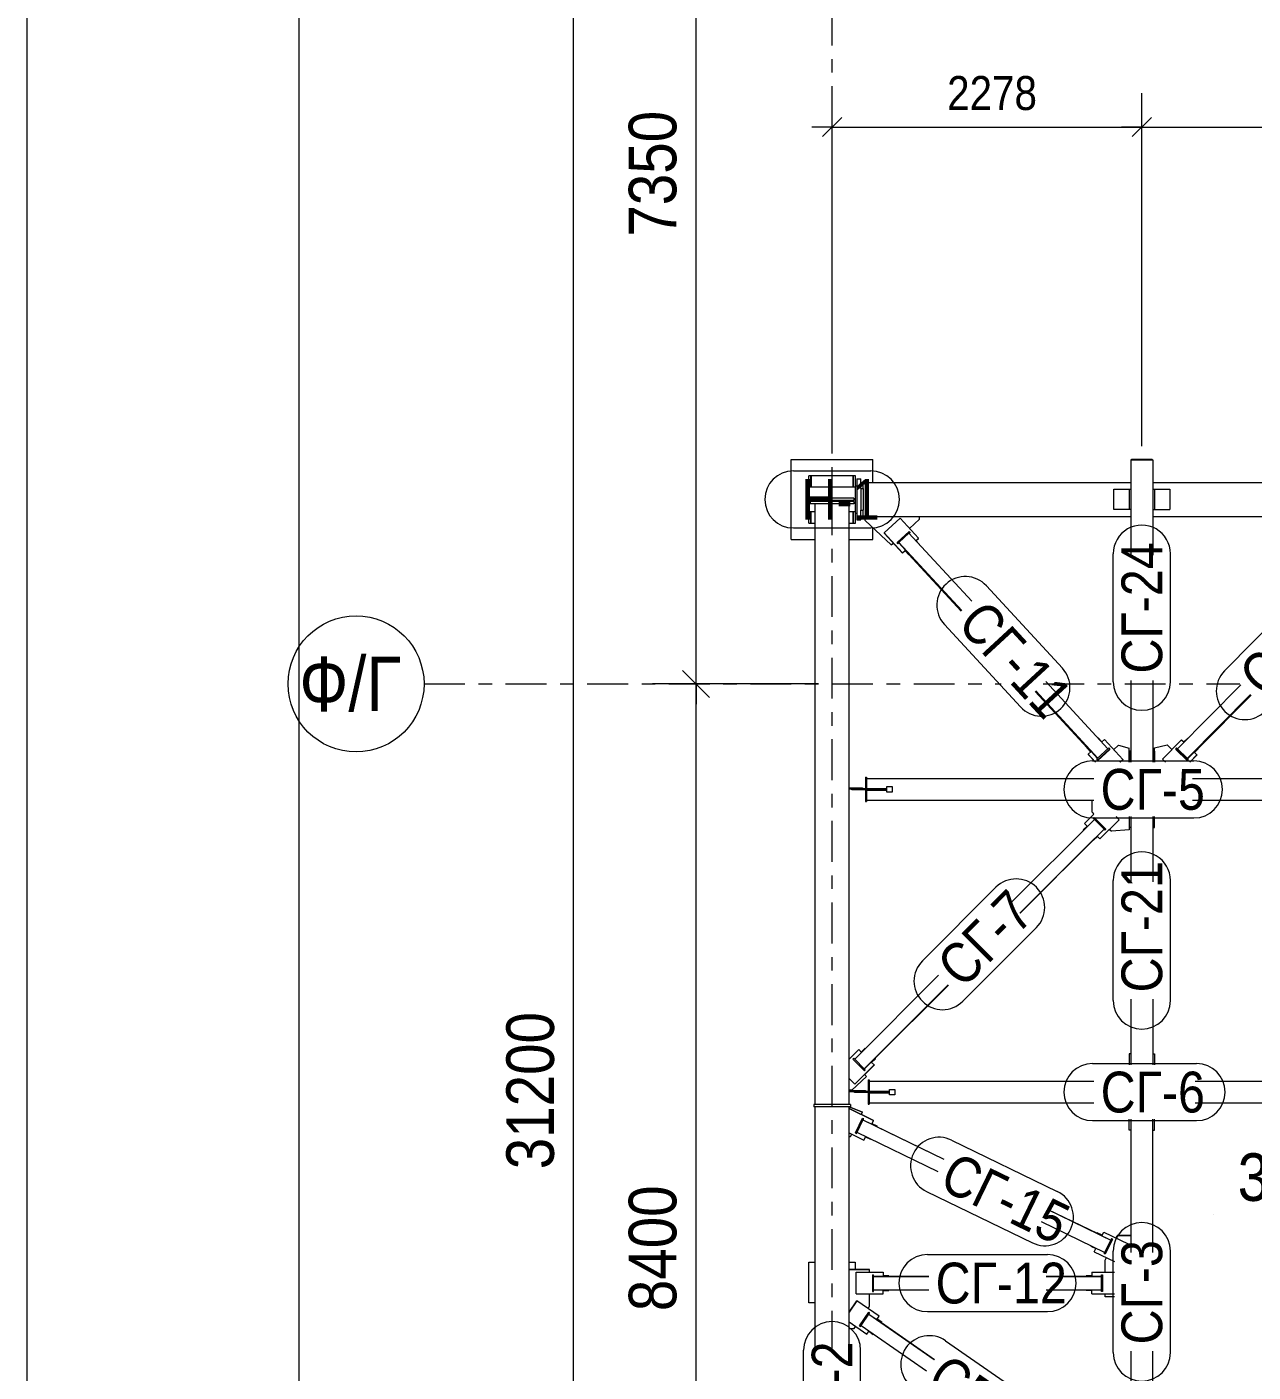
# Model space of a CAD drawing. Header units: millimetres. Extents: x -59 to 782, y -224 to 370.
# Drawn here: x -59.2 to 31, y 136.4 to 235.3 of the extents above; entities that cross this region are included whole.
import ezdxf

# ---------------------------------------------------------------- set-up
doc = ezdxf.new("R2010")
doc.units = ezdxf.units.MM
doc.linetypes.add('XKITLINE00', pattern=[0])
doc.linetypes.add('XKITLINE03', pattern=[6, 3, -1, 1, -1])
for name, color, linetype, lineweight in [('DrawingSheet', 5, 'Continuous', 0), ('Part', 2, 'Continuous', 0), ('PartMark', 3, 'Continuous', 0), ('S-GRID', 1, 'Continuous', 0), ('Section', 6, 'Continuous', 0), ('Z-DIMENSIONS', 1, 'Continuous', 0)]:
    doc.layers.add(name, color=color, linetype=linetype, lineweight=lineweight)
doc.styles.add('GOST type A', font='ARIAL.TTF')

msp = doc.modelspace()

# ---------------------------------------------------------------- linework, layer by layer
at = {"layer": 'DrawingSheet', "linetype": 'XKITLINE00', "lineweight": 0}
for p, q in [((-59.199, 370), (-59.199, -224)), ((-39.199, 365), (-39.199, -219))]:
    msp.add_line(p, q, dxfattribs=at)
at = {"layer": 'Part', "linetype": 'XKITLINE00', "lineweight": 0}
for p, q in [((-3, 197.62), (-3, 203.5)), ((-3, 203.5), (3, 203.5)), ((3, 201.811), (3, 203.5)), ((21.975, 203.471), (23.575, 203.471)), ((21.975, 203.471), (21.975, 196.472)), ((22.015, 203.483), (22.017, 203.51)), ((22.015, 203.471), (22.015, 203.483)), ((22.017, 203.51), (23.537, 203.51)), ((22.017, 203.471), (22.017, 203.51)), ((23.537, 203.471), (23.537, 203.51)), ((23.575, 203.471), (23.575, 196.472)), ((-1.56, 202.3), (-1.71, 202.3)), ((-1.71, 201.46), (-1.71, 202.3)), ((-1.56, 201.46), (-1.56, 202.3)), ((1.55, 202.3), (-1.55, 202.3)), ((-1.55, 202.3), (-1.55, 201.46)), ((1.55, 201.46), (1.55, 202.3)), ((1.71, 202.3), (1.56, 202.3)), ((1.56, 202.3), (1.56, 201.46)), ((1.71, 201.46), (1.71, 202.3)), ((1.82, 202.061), (1.82, 199.061)), ((1.82, 202.061), (2.12, 202.061)), ((2.12, 201.361), (2.12, 202.061)), ((2.28, 201.811), (21.975, 201.811)), ((2.28, 201.361), (2.28, 201.811)), ((23.575, 201.811), (40.494, 201.811)), ((1.71, 201.46), (-1.71, 201.46)), ((-1.71, 201.46), (-1.71, 199.66)), ((1.71, 201.56), (1.82, 201.56)), ((1.71, 199.66), (1.71, 201.46)), ((2.12, 201.361), (2.12, 199.761)), ((2.12, 201.361), (2.28, 201.361)), ((2.28, 201.361), (2.28, 199.761)), ((20.725, 199.811), (20.725, 201.311)), ((20.725, 201.311), (21.975, 201.311)), ((21.855, 199.811), (21.855, 201.311)), ((23.575, 201.311), (23.695, 201.311)), ((23.695, 201.311), (23.695, 199.811)), ((23.695, 201.311), (24.825, 201.311)), ((24.825, 201.311), (24.825, 199.811)), ((1.6, 200.64), (-1.6, 200.64)), ((-1.6, 200.64), (-1.6, 200.48)), ((1.6, 200.48), (-1.6, 200.48)), ((1.6, 200.4), (-1.6, 200.4)), ((-1.6, 200.4), (-1.6, 200.24)), ((1.6, 200.24), (-1.6, 200.24)), ((-1.25, 156.08), (-1.25, 200.24)), ((1.25, 156.08), (1.25, 200.24)), ((1.6, 200.64), (1.6, 200.48)), ((1.6, 200.4), (1.6, 200.24)), ((2.12, 199.761), (2.28, 199.761)), ((2.12, 199.061), (2.12, 199.761)), ((2.28, 199.311), (2.28, 199.761)), ((21.975, 199.811), (20.725, 199.811)), ((23.575, 199.811), (23.695, 199.811)), ((23.695, 199.811), (24.825, 199.811)), ((-1.71, 198.82), (-1.71, 199.66)), ((-1.71, 199.66), (-1.25, 199.66)), ((-1.71, 198.82), (-1.56, 198.82)), ((-1.56, 198.82), (-1.56, 199.66)), ((-1.55, 198.82), (-1.55, 199.66)), ((-1.55, 198.82), (-1.25, 198.82)), ((1.25, 199.66), (1.71, 199.66)), ((1.25, 198.82), (1.55, 198.82)), ((1.55, 198.82), (1.55, 199.66)), ((1.56, 199.66), (1.56, 198.82)), ((1.56, 198.82), (1.71, 198.82)), ((1.71, 198.82), (1.71, 199.66)), ((1.71, 199.56), (1.82, 199.56)), ((1.82, 199.061), (2.12, 199.061)), ((2.28, 199.311), (21.975, 199.311)), ((2.42, 199.014), (2.42, 199.309)), ((2.42, 199.309), (6.415, 199.309)), ((2.42, 199.007), (2.42, 199.014)), ((4.353, 197.218), (2.42, 199.014)), ((2.42, 199.007), (4.353, 197.211)), ((3, 199.309), (3, 199.311)), ((3.74, 199.309), (3.74, 199.311)), ((3.82, 199.309), (3.82, 199.311)), ((5.002, 199.171), (3.824, 198.094)), ((6.355, 197.705), (5.002, 199.171)), ((5.682, 198.434), (6.415, 199.104)), ((5.686, 198.43), (6.415, 199.096)), ((6.415, 199.104), (6.415, 199.309)), ((6.415, 199.096), (6.415, 199.104)), ((23.575, 199.311), (40.494, 199.311)), ((3, 197.62), (3, 198.468)), ((5.177, 196.627), (3.824, 198.094)), ((3.824, 198.094), (3.824, 198.086)), ((5.177, 196.62), (3.824, 198.086)), ((4.783, 197.402), (5.667, 198.21)), ((4.837, 197.343), (5.721, 198.151)), ((4.911, 197.401), (5.647, 198.075)), ((5.647, 198.075), (10.266, 193.07)), ((5.667, 198.21), (5.721, 198.151)), ((5.669, 198.051), (5.721, 198.098)), ((5.721, 198.151), (5.721, 198.098)), ((-3, 197.62), (-1.25, 197.62)), ((1.25, 197.62), (3, 197.62)), ((4.353, 197.218), (4.5, 197.353)), ((4.353, 197.211), (4.504, 197.349)), ((4.353, 197.211), (4.353, 197.218)), ((4.783, 197.402), (4.783, 197.349)), ((4.783, 197.402), (4.837, 197.343)), ((4.783, 197.349), (4.837, 197.29)), ((4.837, 197.29), (4.911, 197.358)), ((4.837, 197.29), (4.837, 197.343)), ((4.911, 197.358), (4.911, 197.401)), ((4.911, 197.401), (9.532, 192.393)), ((5.391, 196.838), (4.911, 197.358)), ((5.177, 196.627), (5.368, 196.803)), ((5.177, 196.62), (5.368, 196.795)), ((5.368, 196.818), (5.398, 196.845)), ((5.368, 196.818), (5.639, 196.525)), ((5.368, 196.78), (5.368, 196.818)), ((5.368, 196.78), (5.639, 196.486)), ((5.668, 196.551), (5.398, 196.845)), ((6.148, 197.531), (6.164, 197.545)), ((6.434, 197.252), (6.164, 197.545)), ((6.171, 197.537), (6.355, 197.705)), ((6.175, 197.533), (6.355, 197.697)), ((6.355, 197.697), (6.355, 197.705)), ((6.419, 197.238), (6.434, 197.252)), ((6.434, 197.222), (6.434, 197.252)), ((5.177, 196.62), (5.177, 196.627)), ((5.639, 196.525), (5.668, 196.551)), ((5.639, 196.486), (5.639, 196.525)), ((5.639, 196.486), (5.668, 196.513)), ((9.485, 192.35), (5.654, 196.5)), ((5.668, 196.513), (5.668, 196.551)), ((15.708, 187.173), (20.278, 182.222)), ((21.974, 187.26), (21.974, 181.249)), ((23.574, 187.26), (23.574, 181.249)), ((25.4, 182.224), (30.042, 186.931)), ((18.759, 182.301), (14.927, 186.452)), ((14.975, 186.496), (19.541, 181.548)), ((26.113, 181.526), (30.752, 186.23)), ((26.922, 182.251), (30.8, 186.183)), ((19.554, 183.036), (19.539, 183.022)), ((19.825, 182.743), (19.554, 183.036)), ((25.871, 182.73), (26.151, 183.014)), ((26.151, 183.014), (26.165, 183)), ((18.788, 182.336), (18.759, 182.309)), ((18.759, 182.271), (18.759, 182.309)), ((18.759, 182.309), (19.029, 182.016)), ((19.018, 181.99), (18.759, 182.271)), ((19.059, 182.042), (18.788, 182.336)), ((18.838, 181.825), (19.059, 182.028)), ((19.059, 182.042), (19.029, 182.016)), ((19.029, 182.016), (19.029, 182)), ((19.059, 182.027), (19.059, 182.042)), ((19.52, 181.529), (19.059, 182.028)), ((20.356, 182.294), (19.472, 181.485)), ((20.41, 182.235), (19.527, 181.427)), ((20.41, 182.182), (19.527, 181.373)), ((19.825, 182.743), (19.81, 182.729)), ((19.817, 182.721), (20.016, 182.903)), ((19.825, 182.728), (19.825, 182.743)), ((20.016, 182.903), (21.369, 181.437)), ((20.41, 182.235), (20.356, 182.294)), ((20.41, 182.182), (20.41, 182.235)), ((20.697, 182.166), (21.061, 182.499)), ((21.061, 182.499), (21.834, 182.287)), ((21.834, 181.249), (21.834, 182.287)), ((21.974, 182.049), (21.854, 182.049)), ((21.854, 182.049), (21.854, 181.249)), ((23.574, 182.049), (23.694, 182.049)), ((23.694, 182.049), (23.694, 181.249)), ((23.714, 182.304), (24.628, 182.526)), ((23.714, 181.249), (23.714, 182.304)), ((25.685, 182.896), (24.284, 181.475)), ((24.628, 182.526), (24.981, 182.181)), ((25.268, 182.241), (25.324, 182.298)), ((26.124, 181.404), (25.268, 182.241)), ((25.268, 182.241), (25.268, 182.188)), ((25.268, 182.188), (26.124, 181.351)), ((26.18, 181.461), (25.324, 182.298)), ((25.685, 182.896), (25.877, 182.708)), ((25.885, 182.716), (25.871, 182.73)), ((25.871, 182.714), (25.871, 182.73)), ((26.135, 181.505), (26.613, 181.99)), ((26.613, 182.004), (26.893, 182.288)), ((26.642, 181.976), (26.613, 182.004)), ((26.613, 181.989), (26.613, 182.004)), ((26.613, 181.989), (26.827, 181.78)), ((26.922, 182.261), (26.642, 181.976)), ((26.642, 181.961), (26.642, 181.976)), ((26.653, 181.95), (26.922, 182.222)), ((26.893, 182.288), (26.922, 182.261)), ((26.922, 182.222), (26.922, 182.261)), ((18.838, 181.825), (18.838, 181.818)), ((18.838, 181.825), (19.37, 181.249)), ((18.838, 181.818), (19.363, 181.249)), ((19.527, 181.427), (19.472, 181.485)), ((19.472, 181.485), (19.472, 181.432)), ((19.527, 181.373), (19.472, 181.432)), ((19.527, 181.427), (19.527, 181.373)), ((21.164, 181.249), (21.369, 181.437)), ((21.369, 181.429), (21.173, 181.249)), ((21.369, 181.437), (21.369, 181.429)), ((24.284, 181.475), (24.515, 181.249)), ((24.284, 181.467), (24.284, 181.475)), ((24.508, 181.249), (24.284, 181.467)), ((26.124, 181.404), (26.18, 181.461)), ((26.124, 181.351), (26.18, 181.408)), ((26.124, 181.351), (26.124, 181.404)), ((26.18, 181.408), (26.18, 181.461)), ((26.304, 181.249), (26.827, 181.78)), ((26.311, 181.249), (26.827, 181.772)), ((26.827, 181.78), (26.827, 181.772)), ((2.445, 180.149), (2.445, 179.289)), ((2.445, 180.149), (2.525, 180.149)), ((2.525, 180.149), (2.525, 179.289)), ((2.525, 180.049), (19.241, 180.049)), ((26.504, 180.049), (43.22, 180.049)), ((1.25, 179.369), (2.245, 179.369)), ((1.25, 179.289), (1.445, 179.289)), ((4.025, 179.289), (1.445, 179.289)), ((1.445, 179.209), (1.445, 179.289)), ((4.025, 179.209), (1.445, 179.209)), ((2.245, 179.369), (2.245, 179.289)), ((2.445, 179.289), (2.525, 179.289)), ((2.445, 179.209), (2.445, 178.349)), ((2.445, 179.209), (2.525, 179.209)), ((2.525, 179.299), (4.025, 179.299)), ((2.525, 179.209), (2.525, 178.349)), ((2.525, 179.199), (4.025, 179.199)), ((4.025, 179.449), (4.425, 179.449)), ((4.025, 179.289), (4.025, 179.449)), ((4.025, 179.209), (4.025, 179.289)), ((4.025, 179.049), (4.025, 179.209)), ((4.425, 179.049), (4.025, 179.049)), ((4.425, 179.449), (4.425, 179.049)), ((2.445, 178.349), (2.525, 178.349)), ((2.525, 178.449), (19.241, 178.449)), ((19.129, 177.584), (19.129, 178.449)), ((26.504, 178.449), (43.22, 178.449)), ((13.104, 170.857), (19.285, 177.042)), ((18.564, 176.737), (19.241, 177.414)), ((19.129, 177.582), (19.129, 177.584)), ((19.129, 177.584), (19.241, 177.472)), ((19.129, 177.582), (19.241, 177.471)), ((19.271, 177.171), (19.214, 177.114)), ((19.214, 177.114), (20.063, 176.266)), ((19.214, 177.105), (19.214, 177.114)), ((19.214, 177.105), (19.281, 177.038)), ((19.271, 177.171), (20.12, 176.323)), ((19.992, 176.335), (19.285, 177.042)), ((19.696, 175.606), (21.109, 177.02)), ((19.696, 175.604), (21.109, 177.019)), ((21.109, 177.02), (20.88, 177.249)), ((21.109, 177.019), (21.109, 177.02)), ((21.834, 177.249), (21.834, 176.284)), ((21.854, 176.449), (21.854, 177.249)), ((21.974, 177.249), (21.974, 172.453)), ((23.574, 177.249), (23.574, 172.453)), ((23.694, 176.449), (23.694, 177.249)), ((13.811, 170.15), (19.992, 176.335)), ((18.748, 176.556), (18.465, 176.273)), ((18.465, 176.273), (18.465, 176.266)), ((18.465, 176.273), (18.491, 176.247)), ((18.465, 176.266), (18.487, 176.244)), ((18.564, 176.737), (18.746, 176.554)), ((18.564, 176.735), (18.564, 176.737)), ((18.564, 176.735), (18.746, 176.554)), ((18.748, 176.556), (18.773, 176.53)), ((19.485, 175.819), (19.992, 176.327)), ((19.992, 176.327), (19.992, 176.335)), ((19.992, 176.327), (20.063, 176.256)), ((20.063, 176.266), (20.12, 176.323)), ((20.063, 176.256), (20.12, 176.313)), ((20.063, 176.266), (20.063, 176.256)), ((20.12, 176.323), (20.12, 176.313)), ((20.402, 176.312), (20.544, 176.17)), ((20.402, 176.311), (20.544, 176.169)), ((21.834, 176.284), (20.544, 176.17)), ((21.834, 176.282), (20.544, 176.169)), ((20.544, 176.169), (20.544, 176.17)), ((21.834, 176.284), (21.834, 176.282)), ((21.974, 176.449), (21.854, 176.449)), ((23.574, 176.449), (23.694, 176.449)), ((13.82, 170.142), (19.203, 175.528)), ((19.483, 175.821), (19.201, 175.538)), ((19.201, 175.538), (19.201, 175.531)), ((19.201, 175.538), (19.229, 175.51)), ((19.201, 175.531), (19.229, 175.503)), ((19.229, 175.51), (19.512, 175.792)), ((19.512, 175.785), (19.229, 175.503)), ((19.229, 175.503), (19.229, 175.51)), ((19.483, 175.821), (19.512, 175.792)), ((19.512, 175.792), (19.512, 175.785)), ((19.512, 175.79), (19.696, 175.606)), ((19.512, 175.788), (19.696, 175.604)), ((19.696, 175.604), (19.696, 175.606)), ((1.663, 159.409), (7.834, 165.584)), ((2.37, 158.703), (8.541, 164.877)), ((3.167, 159.482), (8.55, 164.869)), ((21.974, 163.826), (21.973, 159)), ((23.574, 163.826), (23.573, 159)), ((2.143, 159.941), (2.425, 160.223)), ((2.425, 160.223), (2.451, 160.198)), ((1.25, 159.412), (1.959, 160.122)), ((1.25, 159.415), (1.251, 159.414)), ((1.534, 159.425), (1.591, 159.481)), ((2.384, 158.576), (1.534, 159.425)), ((1.534, 159.425), (1.534, 159.415)), ((1.534, 159.415), (2.384, 158.566)), ((2.44, 158.633), (1.591, 159.481)), ((1.959, 160.122), (2.167, 159.914)), ((2.168, 159.915), (2.143, 159.941)), ((2.143, 159.938), (2.143, 159.941)), ((2.374, 158.699), (2.878, 159.203)), ((2.878, 159.206), (3.161, 159.488)), ((2.907, 159.177), (2.878, 159.206)), ((2.878, 159.203), (2.878, 159.206)), ((2.878, 159.203), (3.09, 158.991)), ((3.189, 159.46), (2.907, 159.177)), ((2.909, 159.172), (3.189, 159.453)), ((3.161, 159.488), (3.189, 159.46)), ((3.189, 159.453), (3.189, 159.46)), ((21.973, 159.8), (21.853, 159.8)), ((21.853, 159.8), (21.853, 159)), ((23.573, 159.8), (23.693, 159.8)), ((23.693, 159.8), (23.693, 159)), ((1.677, 157.576), (3.09, 158.991)), ((1.677, 157.575), (3.09, 158.989)), ((2.384, 158.576), (2.44, 158.633)), ((2.384, 158.566), (2.44, 158.623)), ((2.384, 158.566), (2.384, 158.576)), ((2.384, 158.282), (2.525, 158.141)), ((2.44, 158.623), (2.44, 158.633)), ((2.907, 159.175), (2.907, 159.177)), ((3.09, 158.991), (3.09, 158.989)), ((1.25, 158.003), (1.677, 157.576)), ((1.677, 157.575), (1.25, 158.001)), ((2.525, 158.141), (1.445, 157.138)), ((1.445, 157.136), (2.525, 158.139)), ((1.677, 157.576), (1.677, 157.575)), ((2.525, 158.139), (2.525, 158.141)), ((2.645, 157.9), (2.645, 157.04)), ((2.645, 157.9), (2.725, 157.9)), ((2.725, 157.9), (2.725, 157.04)), ((2.725, 157.8), (19.245, 157.8)), ((26.7, 157.8), (43.22, 157.8)), ((1.445, 157.138), (1.25, 157.138)), ((1.25, 157.136), (1.445, 157.136)), ((1.25, 157.12), (2.445, 157.12)), ((1.25, 157.04), (1.645, 157.04)), ((1.445, 157.136), (1.445, 157.138)), ((4.225, 157.04), (1.645, 157.04)), ((1.645, 156.96), (1.645, 157.04)), ((4.225, 156.96), (1.645, 156.96)), ((2.445, 157.12), (2.445, 157.04)), ((2.645, 157.04), (2.725, 157.04)), ((2.645, 156.96), (2.645, 156.1)), ((2.645, 156.96), (2.725, 156.96)), ((2.725, 157.05), (4.225, 157.05)), ((2.725, 156.96), (2.725, 156.1)), ((2.725, 156.95), (4.225, 156.95)), ((4.225, 157.2), (4.625, 157.2)), ((4.225, 157.04), (4.225, 157.2)), ((4.225, 156.96), (4.225, 157.04)), ((4.225, 156.8), (4.225, 156.96)), ((4.625, 156.8), (4.225, 156.8)), ((4.625, 157.2), (4.625, 156.8)), ((1.35, 156.08), (-1.35, 156.08)), ((-1.35, 156.08), (-1.35, 155.92)), ((1.35, 155.92), (-1.35, 155.92)), ((-1.25, 137.927), (-1.25, 155.92)), ((1.25, 137.927), (1.25, 155.92)), ((1.25, 155.918), (2.23, 155.533)), ((2.23, 155.531), (1.25, 155.917)), ((3.043, 154.915), (1.25, 155.784)), ((1.25, 155.783), (3.043, 154.914)), ((1.35, 156.08), (1.35, 155.92)), ((2.143, 155.351), (2.23, 155.531)), ((2.23, 155.533), (2.23, 155.531)), ((2.645, 156.1), (2.725, 156.1)), ((2.725, 156.2), (19.245, 156.2)), ((26.7, 156.2), (43.22, 156.2)), ((1.712, 154.003), (2.236, 155.083)), ((1.712, 153.993), (2.235, 155.073)), ((1.784, 153.958), (2.307, 155.038)), ((2.235, 155.073), (2.236, 155.083)), ((2.235, 155.073), (2.307, 155.038)), ((2.236, 155.083), (2.308, 155.048)), ((2.265, 154.949), (8.216, 152.065)), ((2.268, 154.956), (2.912, 154.644)), ((2.307, 155.038), (2.308, 155.048)), ((2.912, 154.644), (3.043, 154.914)), ((2.912, 154.641), (2.929, 154.677)), ((2.912, 154.645), (2.913, 154.645)), ((2.912, 154.644), (2.913, 154.643)), ((2.912, 154.644), (2.912, 154.641)), ((2.912, 154.641), (3.272, 154.467)), ((2.916, 154.652), (2.917, 154.651)), ((2.929, 154.677), (2.929, 154.68)), ((3.289, 154.503), (2.929, 154.677)), ((2.931, 154.683), (3.289, 154.51)), ((3.043, 154.914), (3.043, 154.915)), ((3.272, 154.467), (3.289, 154.503)), ((3.277, 154.477), (8.223, 152.079)), ((3.289, 154.51), (3.289, 154.503)), ((21.853, 154.2), (21.853, 155)), ((21.973, 155), (21.973, 145.216)), ((23.573, 145.216), (23.573, 155)), ((23.693, 154.2), (23.693, 155)), ((1.25, 154.005), (2.345, 153.474)), ((1.25, 153.732), (1.358, 153.732)), ((1.358, 153.732), (1.444, 153.911)), ((1.712, 154.003), (1.712, 153.993)), ((1.712, 153.993), (1.784, 153.958)), ((1.828, 154.05), (7.78, 151.165)), ((2.345, 153.474), (2.472, 153.738)), ((2.458, 153.705), (2.473, 153.737)), ((2.458, 153.708), (2.458, 153.705)), ((2.458, 153.705), (2.818, 153.531)), ((2.818, 153.531), (2.833, 153.563)), ((21.973, 154.2), (21.853, 154.2)), ((23.573, 154.2), (23.693, 154.2)), ((15.808, 148.385), (20.491, 146.116)), ((15.815, 148.4), (19.488, 146.62)), ((15.372, 147.485), (20.054, 145.216)), ((19.483, 146.617), (19.5, 146.653)), ((19.5, 146.646), (19.483, 146.61)), ((19.483, 146.617), (19.483, 146.61)), ((19.483, 146.61), (19.843, 146.435)), ((19.86, 146.478), (19.5, 146.653)), ((19.5, 146.653), (19.5, 146.646)), ((19.86, 146.471), (19.5, 146.646)), ((19.86, 146.471), (19.843, 146.435)), ((19.844, 146.437), (20.491, 146.124)), ((19.86, 146.475), (19.974, 146.709)), ((19.86, 146.474), (19.974, 146.708)), ((19.86, 146.478), (19.86, 146.471)), ((19.974, 146.708), (19.974, 146.709)), ((19.974, 146.709), (21.773, 145.837)), ((19.974, 146.708), (21.773, 145.836)), ((20.873, 146.273), (20.961, 146.455)), ((20.874, 146.273), (20.961, 146.453)), ((21.973, 146.455), (20.961, 146.455)), ((20.961, 146.455), (20.961, 146.453)), ((20.961, 146.453), (21.973, 146.453)), ((19.029, 145.681), (19.042, 145.707)), ((19.029, 145.674), (19.045, 145.706)), ((19.029, 145.681), (19.029, 145.674)), ((19.029, 145.674), (19.389, 145.499)), ((19.276, 145.268), (19.388, 145.5)), ((19.276, 145.27), (19.387, 145.5)), ((19.389, 145.499), (19.405, 145.531)), ((20.534, 146.204), (20.011, 145.124)), ((20.054, 145.216), (20.491, 146.116)), ((20.606, 146.169), (20.083, 145.089)), ((20.491, 146.124), (20.534, 146.214)), ((20.491, 146.124), (20.491, 146.116)), ((20.606, 146.179), (20.534, 146.214)), ((20.534, 146.214), (20.534, 146.204)), ((20.606, 146.169), (20.534, 146.204)), ((20.606, 146.169), (20.606, 146.179)), ((21.473, 145.216), (21.773, 145.836)), ((21.773, 145.836), (21.773, 145.837)), ((-1.7, 144.506), (-1.25, 144.506)), ((-1.7, 144.503), (-1.7, 144.506)), ((-1.7, 141.506), (-1.7, 144.503)), ((-1.7, 144.503), (-1.25, 144.503)), ((1.25, 144.506), (1.7, 144.506)), ((1.25, 144.503), (1.7, 144.503)), ((1.7, 144.506), (1.7, 144.503)), ((1.7, 144.503), (1.7, 143.964)), ((19.276, 145.27), (19.276, 145.268)), ((19.276, 145.268), (20.773, 144.542)), ((20.011, 145.134), (20.051, 145.218)), ((20.011, 145.124), (20.011, 145.134)), ((20.083, 145.089), (20.011, 145.124)), ((20.088, 144.655), (20.174, 144.833)), ((20.088, 144.654), (20.175, 144.832)), ((20.088, 144.654), (20.088, 144.655)), ((20.088, 144.654), (20.088, 144.655)), ((20.088, 143.762), (20.088, 144.654)), ((1.25, 143.964), (2.76, 143.964)), ((2.76, 143.962), (1.25, 143.962)), ((1.76, 143.762), (3.76, 143.762)), ((1.76, 142.161), (1.76, 143.762)), ((1.76, 143.761), (3.76, 143.761)), ((2.76, 143.964), (2.76, 143.962)), ((2.76, 143.762), (2.76, 143.962)), ((2.96, 143.561), (2.96, 142.351)), ((2.96, 143.561), (3.04, 143.561)), ((2.96, 143.551), (3.04, 143.551)), ((3.04, 142.351), (3.04, 143.561)), ((3.04, 143.461), (3.76, 143.461)), ((3.04, 143.453), (7.11, 143.453)), ((3.76, 143.762), (3.76, 143.501)), ((3.76, 143.505), (4.16, 143.505)), ((3.76, 143.501), (3.76, 143.458)), ((4.16, 143.498), (3.76, 143.498)), ((3.76, 143.458), (4.16, 143.458)), ((4.16, 143.458), (4.16, 143.505)), ((4.16, 143.47), (7.11, 143.47)), ((15.738, 143.47), (18.688, 143.47)), ((15.738, 143.453), (19.808, 143.453)), ((19.088, 143.505), (18.688, 143.505)), ((18.688, 143.505), (18.688, 143.498)), ((18.688, 143.498), (19.088, 143.498)), ((18.688, 143.458), (18.688, 143.498)), ((19.088, 143.458), (18.688, 143.458)), ((19.088, 143.762), (19.088, 143.501)), ((19.088, 143.762), (20.773, 143.762)), ((19.088, 143.761), (20.773, 143.761)), ((19.088, 143.501), (19.088, 143.498)), ((19.088, 143.498), (19.088, 143.458)), ((19.088, 143.461), (19.808, 143.461)), ((19.808, 143.561), (19.888, 143.561)), ((19.808, 142.351), (19.808, 143.561)), ((19.808, 143.551), (19.888, 143.551)), ((19.888, 143.561), (19.888, 142.351)), ((3.04, 142.453), (7.11, 142.453)), ((3.76, 142.418), (3.76, 142.453)), ((3.76, 142.161), (3.76, 142.418)), ((3.76, 142.418), (4.16, 142.418)), ((4.16, 142.418), (4.16, 142.453)), ((15.738, 142.453), (19.808, 142.453)), ((18.688, 142.418), (18.688, 142.453)), ((19.088, 142.418), (18.688, 142.418)), ((19.088, 142.453), (19.088, 142.418)), ((19.088, 142.161), (19.088, 142.418)), ((-1.25, 141.506), (-1.7, 141.506)), ((1.25, 140.835), (1.824, 141.663)), ((1.824, 141.661), (1.25, 140.834)), ((1.76, 142.161), (3.76, 142.161)), ((3.467, 140.523), (1.824, 141.663)), ((1.824, 141.663), (1.824, 141.661)), ((3.467, 140.521), (1.824, 141.661)), ((2.76, 141.257), (2.76, 142.161)), ((2.96, 142.351), (3.04, 142.351)), ((19.088, 142.161), (20.773, 142.161)), ((19.888, 142.351), (19.808, 142.351)), ((20.088, 141.962), (20.088, 142.161)), ((20.773, 141.962), (20.088, 141.962)), ((2.012, 139.827), (2.696, 140.813)), ((2.012, 139.817), (2.696, 140.803)), ((2.078, 139.771), (2.762, 140.758)), ((2.646, 141.093), (2.76, 141.257)), ((2.696, 140.803), (2.696, 140.813)), ((2.696, 140.813), (2.762, 140.768)), ((2.696, 140.803), (2.762, 140.758)), ((2.706, 140.677), (7.512, 137.344)), ((2.709, 140.682), (3.296, 140.275)), ((2.762, 140.758), (2.762, 140.768)), ((3.296, 140.275), (3.467, 140.521)), ((3.467, 140.521), (3.467, 140.523)), ((1.25, 140.112), (2.555, 139.207)), ((1.25, 139.614), (1.62, 139.614)), ((1.62, 139.614), (1.733, 139.777)), ((2.012, 139.827), (2.012, 139.817)), ((2.012, 139.817), (2.078, 139.771)), ((2.136, 139.855), (6.942, 136.522)), ((2.555, 139.207), (2.723, 139.448)), ((2.704, 139.418), (2.724, 139.447)), ((2.704, 139.421), (2.704, 139.418)), ((2.704, 139.418), (3.032, 139.19)), ((3.296, 140.272), (3.319, 140.305)), ((3.296, 140.275), (3.296, 140.272)), ((3.296, 140.272), (3.625, 140.044)), ((3.319, 140.305), (3.319, 140.308)), ((3.648, 140.077), (3.319, 140.305)), ((3.321, 140.311), (3.648, 140.084)), ((3.625, 140.044), (3.648, 140.077)), ((3.631, 140.053), (7.52, 137.355)), ((3.648, 140.084), (3.648, 140.077)), ((3.032, 139.19), (3.053, 139.219)), ((21.973, 137.954), (21.973, 128.2)), ((23.573, 128.2), (23.573, 137.954))]:
    msp.add_line(p, q, dxfattribs=at)
at = {"layer": 'PartMark', "linetype": 'XKITLINE00', "lineweight": 0}
for p, q in [((-2.849, 202.66), (2.849, 202.66)), ((-2.849, 198.46), (2.849, 198.46)), ((20.674, 187.159), (20.675, 196.572)), ((24.874, 187.159), (24.875, 196.572)), ((11.344, 194.215), (16.936, 188.156)), ((28.848, 187.953), (35.323, 194.519)), ((8.258, 191.366), (13.849, 185.308)), ((19.141, 181.349), (26.604, 181.349)), ((19.141, 177.149), (26.604, 177.149)), ((6.636, 166.64), (12.048, 172.055)), ((20.674, 163.725), (20.674, 172.554)), ((24.874, 163.725), (24.874, 172.554)), ((9.607, 163.671), (15.018, 169.086)), ((19.145, 159.1), (26.8, 159.1)), ((19.145, 154.9), (26.8, 154.9)), ((8.784, 153.466), (16.556, 149.699)), ((6.952, 149.687), (14.725, 145.92)), ((7.01, 145.062), (15.838, 145.062)), ((20.673, 137.853), (20.673, 145.317)), ((24.873, 137.853), (24.873, 145.317)), ((7.01, 140.862), (15.838, 140.862)), ((8.345, 138.721), (15.6, 133.69)), ((-2.1, 129.597), (-2.1, 138.028)), ((2.1, 129.597), (2.1, 138.028))]:
    msp.add_line(p, q, dxfattribs=at)
for centre, start, end in [((-2.849, 200.56), 90, 270), ((2.849, 200.56), 270, 90), ((22.775, 196.572), 359.99782, 179.99782), ((9.801, 192.791), 42.70439, 222.70439), ((15.392, 186.732), 222.70439, 42.70439), ((30.343, 186.478), 135.39876, 315.39876), ((22.774, 187.159), 179.99782, 359.99782), ((19.141, 179.249), 90, 270), ((26.604, 179.249), 270, 90), ((22.774, 172.554), 359.99782, 179.99782), ((13.533, 170.57), 315.01721, 135.01721), ((8.121, 165.156), 135.01721, 315.01721), ((22.774, 163.725), 179.99782, 359.99782), ((19.145, 157), 90, 270), ((26.8, 157), 270, 90), ((7.868, 151.576), 64.14206, 244.14206), ((15.64, 147.809), 244.14206, 64.14206), ((22.773, 145.317), 0.00037, 180.00037), ((7.01, 142.962), 90.00005, 270.00005), ((15.838, 142.962), 270.00005, 90.00005), ((0, 138.028), 0, 180), ((7.149, 136.996), 55.25952, 235.25952), ((22.773, 137.853), 180.00037, 0.00037)]:
    msp.add_arc(centre, 2.1, start, end, dxfattribs=at)
at = {"layer": 'S-GRID', "linetype": 'XKITLINE03', "lineweight": 0}
for p, q in [((0, 137.927), (0, 342)), ((-30, 187), (12.423, 187)), ((15.521, 187), (29.972, 187))]:
    msp.add_line(p, q, dxfattribs=at)
at = {"layer": 'S-GRID', "linetype": 'XKITLINE00', "lineweight": 0}
msp.add_circle((-35, 187), 5, dxfattribs=at)
at = {"layer": 'Section', "linetype": 'XKITLINE00', "lineweight": 0}
for q in [(28.069, 148.001), (28.069, 148)]:
    msp.add_line((28.069, 148), q, dxfattribs=at)
at = {"layer": 'Z-DIMENSIONS', "linetype": 'XKITLINE00', "lineweight": 0}
for p, q in [((-19, 0), (-19, 312)), ((-10, 187), (-10, 260.5)), ((0, 205.497), (0, 230.429)), ((22.777, 204.47), (22.777, 230.429)), ((22.777, 204.47), (22.777, 230.429)), ((0.707, 228.636), (-0.707, 227.222)), ((23.484, 228.636), (22.07, 227.222)), ((23.484, 228.636), (22.07, 227.222)), ((0, 227.929), (-1.5, 227.929)), ((0, 227.929), (22.777, 227.929)), ((22.777, 227.929), (21.277, 227.929)), ((22.777, 227.929), (24.277, 227.929)), ((22.777, 227.929), (45, 227.929)), ((-10.99, 187.99), (-9.01, 186.01)), ((-10.99, 187.99), (-9.01, 186.01)), ((-10, 187), (-10, 188.5)), ((-1, 187), (-13.2, 187)), ((-1, 187), (-13.2, 187)), ((-10, 103), (-10, 187)), ((-10, 187), (-10, 185.5))]:
    msp.add_line(p, q, dxfattribs=at)
at = {"layer": 'Z-DIMENSIONS'}
for p in [(0, 227.929), (22.777, 227.929), (22.777, 227.929), (-10, 187), (-10, 187)]:
    msp.add_point(p, dxfattribs=at)

# ---------------------------------------------------------------- texts
at = {"layer": 'PartMark', "style": 'GOST type A', "width": 0.85}
for s, p in [('Н-1', (-2.249, 199.06)), ('СГ-5', (19.741, 177.749)), ('СГ-6', (19.745, 155.5)), ('СГ-12', (7.61, 141.462))]:
    msp.add_text(s, height=3, dxfattribs=at).set_placement(p)
for s, rotation, p in [('СГ-24', 90.00021, (24.275, 187.759)), ('СГ-25', 45.40118, (31.833, 185.852)), ('СГ-11', -47.29767, (9.105, 191.332)), ('СГ-21', 90.00021, (24.274, 164.325)), ('СГ-7', 45.01729, (9.606, 164.52)), ('СГ-15', -25.85759, (7.754, 149.965)), ('СГ-3', 90.00021, (24.273, 138.453)), ('БМ-2', 90.00021, (1.5, 130.197)), ('СГ-17', -34.73843, (6.787, 135.421))]:
    msp.add_text(s, height=3, rotation=rotation, dxfattribs=at).set_placement(p)
at = {"layer": 'S-GRID', "style": 'GOST type A', "width": 0.85}
msp.add_text('Ф/Г', height=4, dxfattribs=at).set_placement((-39.171, 185))
at = {"layer": 'Section', "style": 'GOST type A', "width": 0.85}
msp.add_text('3', height=3.5, dxfattribs=at).set_placement((29.819, 149))
at = {"layer": 'Z-DIMENSIONS', "style": 'GOST type A', "width": 0.85}
msp.add_text('2278', height=2.5, dxfattribs=at).set_placement((8.459, 229.179))
for s, p in [('7350', (-11.45, 219.872)), ('31200', (-20.45, 151.326)), ('8400', (-11.45, 140.898))]:
    msp.add_text(s, height=3.5, rotation=90.00021, dxfattribs=at).set_placement(p)

doc.saveas('drawing.dxf')
